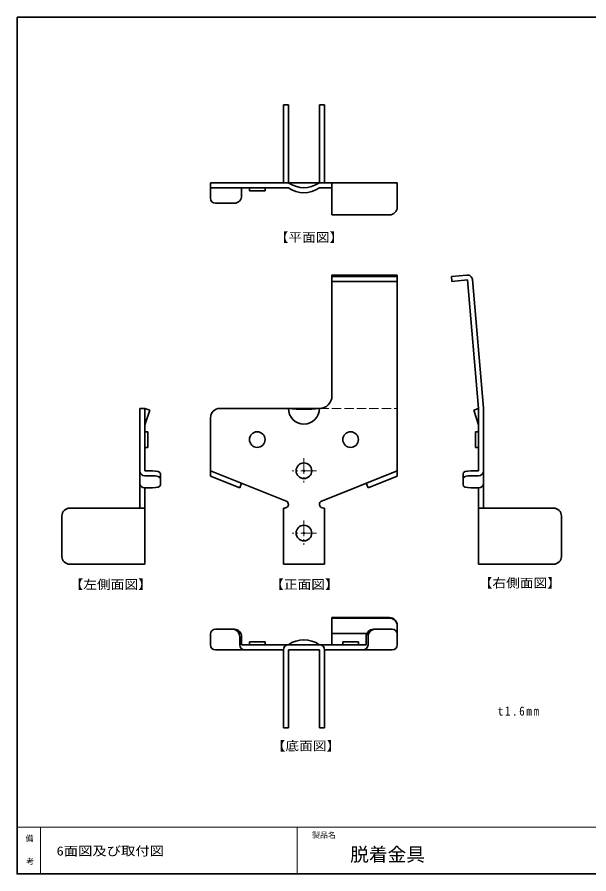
# Model space of a CAD drawing. Units: millimetres on the paper. Extents: x -195 to 195, y -138 to 138.
# Drawn here: x -194.8 to -11.1, y -137.5 to 137.5 of the extents above; entities that cross this region are included whole.
import ezdxf
from ezdxf.enums import TextEntityAlignment as Align

# ---------------------------------------------------------------- set-up
doc = ezdxf.new("R2010")
doc.units = ezdxf.units.MM
doc.header["$PDMODE"] = 32
doc.header["$PDSIZE"] = 0.5
for name, pattern in [('DASHED1', [1.8, 1.2, -0.6]), ('DASHED3', [4, 3, -1]), ('DOUBLE_CHAIN1', [8.8, 5, -1, 0.6, -0.6, 0.6, -1])]:
    doc.linetypes.add(name, pattern=pattern)
for name, color, linetype, lineweight in [('0-0_本体', 4, 'Continuous', 18), ('0-8_基準線', 4, 'DOUBLE_CHAIN1', 18), ('F-0_図面枠', 4, 'Continuous', 18)]:
    doc.layers.add(name, color=color, linetype=linetype, lineweight=lineweight)
doc.layers.add('F-2_文字1', color=7, linetype='Continuous')
doc.layers.add('F-3_文字2', color=7, linetype='Continuous')
doc.styles.add('ＭＳ ゴシック', font='')
doc.styles.get('ＭＳ ゴシック').set_extended_font_data('MS Gothic')

msp = doc.modelspace()

# ---------------------------------------------------------------- linework, layer by layer
at = {"layer": '0-0_本体', "color": 7, "lineweight": 35}
for p, q in [((-109.214, 84.356), (-109.214, 109.356)), ((-107.614, 109.356), (-109.214, 109.356)), ((-107.614, 84.356), (-107.614, 109.356)), ((-96.014, 109.356), (-97.614, 109.356)), ((-97.614, 84.356), (-97.614, 109.356)), ((-96.014, 84.356), (-96.014, 109.356)), ((-132.614, 84.356), (-132.614, 82.756)), ((-72.614, 84.356), (-132.614, 84.356)), ((-107.614, 82.756), (-132.614, 82.756)), ((-132.614, 82.756), (-132.614, 79.356)), ((-122.614, 82.756), (-122.614, 80.237)), ((-120.114, 81.756), (-120.114, 82.756)), ((-115.114, 81.756), (-115.114, 82.756)), ((-93.614, 82.756), (-97.614, 82.756)), ((-93.614, 74.027), (-93.614, 84.356)), ((-72.614, 76.469), (-72.614, 84.356)), ((-115.114, 81.756), (-120.114, 81.756)), ((-131.014, 77.756), (-124.936, 77.756)), ((-93.614, 74.027), (-75.114, 74.027)), ((-93.614, 54.286), (-72.614, 54.286)), ((-93.614, 52.692), (-72.614, 52.692)), ((-72.614, 54.728), (-72.614, -9.838)), ((-50.241, 54.722), (-55.222, 54.286)), ((-55.222, 54.286), (-55.083, 52.692)), ((-55.083, 52.692), (-50.102, 53.128)), ((-50.102, 53.128), (-46.494, 11.885)), ((-153.735, 11.885), (-155.335, 11.885)), ((-155.335, 11.885), (-155.335, -20.115)), ((-153.735, 11.885), (-153.735, -8.115)), ((-152.159, 11.353), (-153.735, 11.885)), ((-153.735, 6.686), (-152.159, 11.353)), ((-129.614, 11.885), (-97.614, 11.885)), ((-48.07, 11.353), (-46.494, 11.885)), ((-46.494, 6.686), (-48.07, 11.353)), ((-46.494, 11.885), (-46.494, -8.115)), ((-132.614, 8.885), (-132.614, -8.115)), ((-153.735, 4.385), (-152.735, 4.385)), ((-152.735, 4.385), (-152.735, -0.615)), ((-47.494, 4.385), (-47.494, -0.615)), ((-46.494, 4.385), (-47.494, 4.385)), ((-153.735, -0.615), (-152.735, -0.615)), ((-46.494, -0.615), (-47.494, -0.615)), ((-153.735, -8.115), (-151.217, -8.115)), ((-132.614, -8.115), (-108.002, -17.96)), ((-97.226, -17.96), (-72.614, -8.115)), ((-46.494, -8.115), (-49.011, -8.115)), ((-153.735, -9.715), (-151.217, -9.715)), ((-148.735, -9.043), (-148.735, -12.672)), ((-82.02, -13.6), (-72.614, -9.838)), ((-51.494, -9.043), (-51.494, -12.672)), ((-46.494, -9.715), (-49.011, -9.715)), ((-153.735, -13.6), (-153.735, -38.115)), ((-153.735, -13.6), (-151.217, -13.6)), ((-122.614, -12.115), (-123.209, -13.6)), ((-82.614, -12.115), (-82.02, -13.6)), ((-46.494, -13.6), (-49.011, -13.6)), ((-46.494, -13.6), (-46.494, -38.115)), ((-177.835, -20.115), (-153.735, -20.115)), ((-109.214, -20.115), (-108.864, -20.115)), ((-109.214, -20.115), (-109.214, -38.115)), ((-96.014, -20.115), (-96.364, -20.115)), ((-96.014, -38.115), (-96.014, -20.115)), ((-22.394, -20.115), (-46.494, -20.115)), ((-180.335, -22.615), (-180.335, -35.615)), ((-19.894, -22.615), (-19.894, -35.615)), ((-153.735, -38.115), (-177.835, -38.115)), ((-177.335, -38.115), (-153.735, -38.115)), ((-96.014, -38.115), (-109.214, -38.115)), ((-22.894, -38.115), (-46.494, -38.115)), ((-46.494, -38.115), (-22.394, -38.115)), ((-93.614, -55.257), (-93.614, -63.986)), ((-93.614, -55.257), (-75.114, -55.257)), ((-75.114, -55.396), (-93.614, -55.396)), ((-72.614, -57.698), (-72.614, -60.377)), ((-131.014, -58.986), (-124.936, -58.986)), ((-82.374, -60.377), (-93.614, -60.377)), ((-74.214, -58.986), (-80.293, -58.986)), ((-72.614, -60.377), (-72.628, -60.377)), ((-72.614, -57.838), (-72.614, -63.986)), ((-132.614, -63.986), (-132.614, -60.586)), ((-123.209, -63.986), (-123.209, -61.466)), ((-122.614, -63.986), (-122.614, -61.466)), ((-120.114, -62.986), (-120.114, -63.986)), ((-115.114, -62.986), (-120.114, -62.986)), ((-115.114, -62.986), (-115.114, -63.986)), ((-90.114, -62.986), (-85.114, -62.986)), ((-90.114, -62.986), (-90.114, -63.986)), ((-85.114, -62.986), (-85.114, -63.986)), ((-82.614, -63.986), (-82.614, -61.466)), ((-82.02, -63.986), (-82.02, -61.466)), ((-72.614, -63.986), (-72.614, -60.586)), ((-131.014, -65.586), (-109.214, -65.586)), ((-82.614, -63.986), (-122.614, -63.986)), ((-109.214, -65.586), (-109.214, -90.586)), ((-107.614, -65.586), (-107.614, -90.586)), ((-97.614, -65.586), (-107.614, -65.586)), ((-97.614, -65.586), (-97.614, -90.586)), ((-96.014, -65.586), (-96.014, -90.586)), ((-74.214, -65.586), (-96.014, -65.586)), ((-107.614, -90.586), (-109.214, -90.586)), ((-96.014, -90.586), (-97.614, -90.586))]:
    msp.add_line(p, q, dxfattribs=at)
at = {"layer": '0-0_本体', "color": 7, "linetype": 'DASHED1', "lineweight": 35}
msp.add_line((-72.614, 82.756), (-72.614, 79.006), dxfattribs=at)
at = {"layer": '0-0_本体', "linetype": 'DASHED3'}
msp.add_line((-97.614, 11.885), (-72.614, 11.885), dxfattribs=at)
at = {"layer": '0-0_本体', "color": 7, "lineweight": 35}
for points in [[(-122.614, 80.237), (-122.614, 82.756), (-122.614, 80.237)], [(-93.614, 15.885), (-93.614, 54.728), (-72.614, 54.728)], [(-48.508, 53.267), (-44.894, 11.955), (-44.894, -20.115)], [(-132.614, 6.885), (-132.614, -9.838), (-123.209, -13.6)]]:
    msp.add_lwpolyline(points, dxfattribs=at)
for centre in [(-117.614, 1.885), (-87.614, 1.885), (-102.614, -8.115), (-102.614, -28.115)]:
    msp.add_circle(centre, 2.5, dxfattribs=at)
for centre, radius, start, end in [((-108.102, 82.756), 1.6, 57.49337, 90), ((-102.614, 89.769), 8.613, 234.51066, 305.48934), ((-102.614, 91.369), 8.613, 237.49337, 302.50663), ((-97.126, 82.756), 1.6, 90, 122.50663), ((-131.014, 79.356), 1.6, 180, 270), ((-50.102, 53.128), 1.6, 5, 95), ((-97.614, 15.885), 4, 270, 0), ((-129.614, 8.885), 3, 90, 180), ((-102.614, 11.885), 5, 180, 0), ((-102.614, 65.836), 54.182, 264.70515, 275.29485), ((-153.735, -8.115), 1.6, 180, 270), ((-46.494, -8.115), 1.6, 270, 0), ((-108.864, -18.865), 1.25, 270, 46.39718), ((-96.364, -18.865), 1.25, 133.60282, 270), ((-177.835, -22.615), 2.5, 90, 180), ((-22.394, -22.615), 2.5, 0, 90), ((-177.835, -35.615), 2.5, 180, 270), ((-22.394, -35.615), 2.5, 270, 0), ((-131.014, -60.586), 1.6, 90, 180), ((-74.214, -60.586), 1.6, 0, 90), ((-102.614, -70.998), 8.613, 54.51066, 125.48934), ((-131.014, -63.986), 1.6, 180, 270), ((-131.014, -63.986), 1.6, 180, 270), ((-121.609, -63.986), 1.6, 180, 270), ((-107.614, -65.586), 1.6, 90, 180), ((-97.614, -65.586), 1.6, 0, 90), ((-83.62, -63.986), 1.6, 270, 0), ((-74.214, -63.986), 1.6, 270, 0), ((-74.214, -63.986), 1.6, 270, 0)]:
    msp.add_arc(centre, radius, start, end, dxfattribs=at)
for centre, major_axis, ratio, start_param, end_param in [((-124.936, 80.256), (0, 2.5), 0.928505, 3.1415927, 4.7045654), ((-75.114, 76.518), (2.5, 0), 0.996, 4.712389, 6.2634142), ((-151.235, -9.043), (-2.5, 0), 0.3714, 3.1415927, 4.7053032), ((-48.994, -9.043), (2.5, 0), 0.3714, 1.5778821, 3.1415927), ((-151.235, -10.643), (-2.5, 0), 0.3714, 3.1415927, 4.7053032), ((-48.994, -10.643), (2.5, 0), 0.3714, 1.5778821, 3.1415927), ((-153.735, -12.115), (1.601, 0), 0.928, 3.1736381, 4.712389), ((-151.235, -12.672), (-2.5, 0), 0.3714, 1.5778821, 3.1415927), ((-48.994, -12.672), (2.5, 0), 0.3714, 3.1415927, 4.7053032), ((-46.494, -12.115), (-1.601, 0), 0.928, 1.5707963, 3.1095472), ((-75.114, -57.747), (2.5, 0), 0.996, 0.0197711, 1.5707963), ((-75.114, -57.887), (2.5, 0), 0.996, 0.0197711, 1.5707963), ((-125.53, -61.486), (0, 2.5), 0.928505, 4.7202125, 6.2831853), ((-124.936, -61.486), (0, 2.5), 0.928505, 4.7202125, 6.2831853), ((-80.293, -61.486), (0, 2.5), 0.928505, 6.2831853, 7.8461581), ((-79.699, -61.486), (0, 2.5), 0.928505, 6.2831853, 7.8461581)]:
    msp.add_ellipse(centre, major_axis=major_axis, ratio=ratio, start_param=start_param, end_param=end_param, dxfattribs=at)
at = {"layer": '0-8_基準線'}
for p, q in [((-102.614, -4.115), (-102.614, -12.115)), ((-98.614, -8.115), (-106.614, -8.115)), ((-102.614, -24.115), (-102.614, -32.115)), ((-98.614, -28.115), (-106.614, -28.115))]:
    msp.add_line(p, q, dxfattribs=at)
for p in [(-102.614, -8.115), (-102.614, -28.115)]:
    msp.add_point(p, dxfattribs=at)
at = {"layer": 'F-0_図面枠', "color": 7, "lineweight": 35}
msp.add_line((-194.75, 137.5), (194.75, 137.5), dxfattribs=at)
at = {"layer": 'F-0_図面枠'}
for p, q in [((-194.75, -122.5), (194.75, -122.5)), ((-187.25, -122.5), (-187.25, -137.5)), ((-104.75, -122.5), (-104.75, -137.5))]:
    msp.add_line(p, q, dxfattribs=at)
at = {"layer": 'F-0_図面枠', "color": 7, "lineweight": 35}
msp.add_lwpolyline([(-194.75, 137.5), (-194.75, -137.5), (194.75, -137.5)], dxfattribs=at)

# ---------------------------------------------------------------- texts
at = {"layer": '0-8_基準線', "color": 7, "style": 'ＭＳ ゴシック', "width": 1.1}
for s, p in [('【平面図】', (-111.985, 64.492)), ('【左側面図】', (-177.898, -46.95)), ('【正面図】', (-113.451, -46.95)), ('【右側面図】', (-46.448, -46.461)), ('【底面図】', (-112.962, -98.761))]:
    msp.add_text(s, height=2.933, dxfattribs=at).set_placement(p, align=Align.BOTTOM_LEFT)
at = {"layer": '0-8_基準線', "color": 7, "insert": (-40.363, -86.752), "char_height": 2.933, "attachment_point": 7, "style": 'ＭＳ ゴシック'}
msp.add_mtext('\\T1.28;\\W0.9;t1.6mm', dxfattribs=at)
at = {"layer": 'F-2_文字1', "style": 'ＭＳ ゴシック'}
for s, p in [('備', (-192.039, -127.587)), ('製品名', (-100.023, -126.502)), ('考', (-191.86, -135.01))]:
    msp.add_text(s, height=1.833, dxfattribs=at).set_placement(p, align=Align.BOTTOM_LEFT)
at = {"layer": 'F-3_文字2', "style": 'ＭＳ ゴシック', "width": 1.15}
msp.add_text('6面図及び取付図', height=2.933, dxfattribs=at).set_placement((-182.064, -132.486), align=Align.BOTTOM_LEFT)
at = {"layer": 'F-3_文字2', "style": 'ＭＳ ゴシック'}
msp.add_text('脱着金具', height=4.399, dxfattribs=at).set_placement((-87.749, -134.791), align=Align.BOTTOM_LEFT)

doc.saveas('drawing.dxf')
